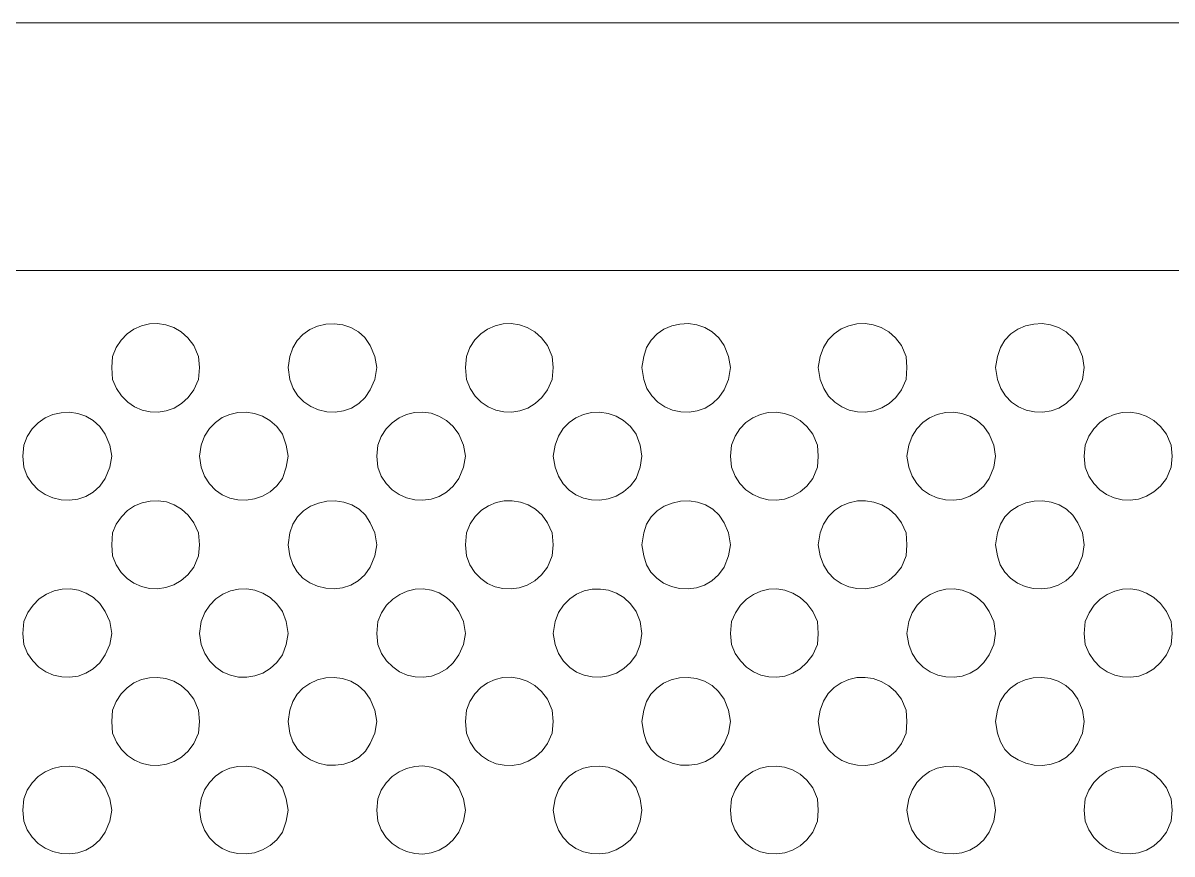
# Model space of a CAD drawing. Extents: x 0 to 242, y -13 to 199.
# Drawn here: x 53 to 85.79, y 167.15 to 190.87 of the extents above; entities that cross this region are included whole.
import ezdxf

# ---------------------------------------------------------------- set-up
doc = ezdxf.new("R2010")
doc.units = 0
doc.layers.add('GEOMETRY', color=7, linetype='Continuous')

msp = doc.modelspace()

# ---------------------------------------------------------------- linework, layer by layer
at = {"layer": 'GEOMETRY', "lineweight": 13}
msp.add_lwpolyline([(36.34, 190.868), (188.762, 190.868)], dxfattribs=at)
at = {"layer": 'GEOMETRY', "lineweight": 20}
msp.add_lwpolyline([(188.761, 31.382), (188.761, 183.803), (36.339, 183.803)], dxfattribs=at)
at = {"layer": 'GEOMETRY', "lineweight": 13}
for points in [[(58.036, 181.035), (58.009, 181.351), (57.877, 181.668), (57.709, 181.886), (57.516, 182.056), (57.303, 182.179), (57.076, 182.257), (56.843, 182.29), (56.61, 182.279), (56.382, 182.226), (56.167, 182.131), (55.97, 181.995), (55.799, 181.819), (55.659, 181.604), (55.557, 181.351), (55.531, 181.035), (55.557, 180.691), (55.667, 180.44), (55.813, 180.226), (55.988, 180.052), (56.186, 179.917), (56.4, 179.822), (56.626, 179.77), (56.857, 179.762), (57.087, 179.797), (57.31, 179.878), (57.52, 180.005), (57.711, 180.18), (57.877, 180.403), (58.009, 180.691), (58.036, 181.035)], [(63.096, 181.035), (63.043, 181.351), (62.911, 181.668), (62.758, 181.889), (62.571, 182.059), (62.357, 182.182), (62.126, 182.257), (61.885, 182.287), (61.643, 182.273), (61.408, 182.217), (61.187, 182.12), (60.99, 181.983), (60.824, 181.809), (60.698, 181.598), (60.619, 181.351), (60.566, 181.035), (60.619, 180.691), (60.71, 180.441), (60.845, 180.229), (61.016, 180.054), (61.217, 179.92), (61.438, 179.826), (61.672, 179.773), (61.911, 179.764), (62.148, 179.799), (62.374, 179.879), (62.582, 180.006), (62.764, 180.18), (62.911, 180.403), (63.043, 180.691), (63.096, 181.035)], [(68.132, 181.035), (68.105, 181.351), (67.974, 181.668), (67.802, 181.886), (67.606, 182.057), (67.392, 182.181), (67.166, 182.259), (66.933, 182.293), (66.701, 182.283), (66.475, 182.23), (66.261, 182.134), (66.066, 181.998), (65.896, 181.822), (65.756, 181.606), (65.654, 181.351), (65.628, 181.035), (65.654, 180.691), (65.762, 180.438), (65.907, 180.223), (66.081, 180.047), (66.279, 179.913), (66.494, 179.819), (66.721, 179.769), (66.952, 179.761), (67.183, 179.797), (67.407, 179.879), (67.617, 180.007), (67.808, 180.181), (67.974, 180.403), (68.105, 180.691), (68.132, 181.035)], [(73.194, 181.035), (73.14, 181.351), (73.008, 181.668), (72.858, 181.886), (72.673, 182.056), (72.462, 182.179), (72.232, 182.256), (71.992, 182.289), (71.751, 182.278), (71.515, 182.224), (71.294, 182.128), (71.095, 181.993), (70.927, 181.817), (70.797, 181.603), (70.715, 181.351), (70.663, 181.035), (70.715, 180.691), (70.808, 180.439), (70.945, 180.224), (71.117, 180.049), (71.317, 179.915), (71.538, 179.822), (71.772, 179.771), (72.01, 179.763), (72.246, 179.799), (72.472, 179.88), (72.679, 180.008), (72.86, 180.182), (73.008, 180.403), (73.14, 180.691), (73.194, 181.035)], [(78.228, 181.035), (78.202, 181.351), (78.07, 181.668), (77.905, 181.883), (77.712, 182.052), (77.497, 182.176), (77.269, 182.255), (77.033, 182.29), (76.797, 182.281), (76.567, 182.23), (76.35, 182.136), (76.153, 182.001), (75.983, 181.824), (75.846, 181.608), (75.749, 181.351), (75.698, 181.035), (75.749, 180.693), (75.852, 180.439), (75.993, 180.223), (76.167, 180.048), (76.366, 179.913), (76.584, 179.821), (76.813, 179.77), (77.048, 179.763), (77.282, 179.8), (77.508, 179.882), (77.719, 180.009), (77.909, 180.183), (78.07, 180.403), (78.202, 180.693), (78.228, 181.035)], [(83.289, 181.035), (83.237, 181.351), (83.105, 181.668), (82.954, 181.886), (82.768, 182.056), (82.557, 182.179), (82.327, 182.256), (82.088, 182.289), (81.846, 182.278), (81.611, 182.224), (81.39, 182.129), (81.191, 181.993), (81.024, 181.817), (80.894, 181.603), (80.812, 181.351), (80.759, 181.035), (80.812, 180.693), (80.904, 180.44), (81.04, 180.226), (81.212, 180.051), (81.412, 179.916), (81.633, 179.823), (81.867, 179.771), (82.105, 179.763), (82.342, 179.799), (82.567, 179.881), (82.775, 180.008), (82.957, 180.182), (83.105, 180.403), (83.237, 180.693), (83.289, 181.035)], [(55.531, 178.505), (55.477, 178.821), (55.346, 179.138), (55.19, 179.357), (55.003, 179.527), (54.792, 179.65), (54.564, 179.727), (54.328, 179.759), (54.089, 179.746), (53.856, 179.692), (53.635, 179.596), (53.435, 179.459), (53.261, 179.284), (53.123, 179.071), (53.027, 178.821), (53, 178.505), (53.027, 178.189), (53.124, 177.939), (53.262, 177.726), (53.435, 177.55), (53.636, 177.413), (53.856, 177.317), (54.089, 177.262), (54.327, 177.25), (54.564, 177.282), (54.791, 177.359), (55.002, 177.482), (55.19, 177.653), (55.346, 177.872), (55.477, 178.189), (55.531, 178.505)], [(60.566, 178.505), (60.512, 178.821), (60.408, 179.138), (60.242, 179.353), (60.049, 179.522), (59.834, 179.646), (59.606, 179.725), (59.371, 179.76), (59.135, 179.752), (58.905, 179.7), (58.688, 179.607), (58.492, 179.471), (58.321, 179.295), (58.184, 179.078), (58.087, 178.821), (58.036, 178.505), (58.087, 178.189), (58.184, 177.933), (58.321, 177.716), (58.491, 177.539), (58.688, 177.404), (58.905, 177.31), (59.135, 177.259), (59.371, 177.25), (59.607, 177.285), (59.835, 177.364), (60.05, 177.488), (60.243, 177.657), (60.408, 177.872), (60.512, 178.189), (60.566, 178.505)], [(65.628, 178.505), (65.576, 178.821), (65.443, 179.138), (65.277, 179.357), (65.085, 179.528), (64.873, 179.652), (64.646, 179.729), (64.412, 179.761), (64.178, 179.749), (63.949, 179.695), (63.733, 179.598), (63.536, 179.462), (63.364, 179.286), (63.224, 179.072), (63.123, 178.821), (63.097, 178.505), (63.123, 178.189), (63.223, 177.938), (63.363, 177.724), (63.535, 177.548), (63.733, 177.412), (63.95, 177.315), (64.179, 177.261), (64.414, 177.249), (64.648, 177.281), (64.874, 177.358), (65.087, 177.482), (65.278, 177.653), (65.443, 177.872), (65.576, 178.189), (65.628, 178.505)], [(70.663, 178.505), (70.61, 178.821), (70.505, 179.138), (70.336, 179.353), (70.141, 179.522), (69.926, 179.645), (69.697, 179.724), (69.462, 179.759), (69.227, 179.75), (68.998, 179.698), (68.782, 179.605), (68.586, 179.469), (68.417, 179.293), (68.281, 179.077), (68.184, 178.821), (68.132, 178.505), (68.184, 178.189), (68.281, 177.933), (68.417, 177.717), (68.587, 177.54), (68.783, 177.405), (68.999, 177.311), (69.227, 177.26), (69.463, 177.251), (69.698, 177.286), (69.926, 177.365), (70.141, 177.488), (70.336, 177.657), (70.505, 177.872), (70.61, 178.189), (70.663, 178.505)], [(75.698, 178.505), (75.671, 178.821), (75.539, 179.138), (75.371, 179.355), (75.177, 179.525), (74.964, 179.649), (74.738, 179.726), (74.505, 179.759), (74.272, 179.748), (74.045, 179.695), (73.83, 179.6), (73.634, 179.464), (73.462, 179.288), (73.322, 179.073), (73.219, 178.821), (73.194, 178.505), (73.219, 178.189), (73.322, 177.937), (73.462, 177.722), (73.633, 177.546), (73.83, 177.41), (74.045, 177.315), (74.272, 177.261), (74.505, 177.251), (74.738, 177.284), (74.964, 177.361), (75.177, 177.485), (75.371, 177.654), (75.539, 177.872), (75.671, 178.189), (75.698, 178.505)], [(80.759, 178.504), (80.706, 178.821), (80.575, 179.138), (80.42, 179.355), (80.233, 179.525), (80.024, 179.648), (79.798, 179.726), (79.562, 179.759), (79.326, 179.749), (79.094, 179.696), (78.876, 179.601), (78.678, 179.465), (78.508, 179.289), (78.373, 179.074), (78.281, 178.821), (78.229, 178.504), (78.281, 178.189), (78.373, 177.936), (78.507, 177.722), (78.677, 177.546), (78.875, 177.41), (79.094, 177.315), (79.325, 177.261), (79.562, 177.251), (79.798, 177.284), (80.024, 177.361), (80.234, 177.485), (80.42, 177.655), (80.575, 177.872), (80.706, 178.189), (80.759, 178.504)], [(85.794, 178.504), (85.768, 178.821), (85.636, 179.138), (85.467, 179.356), (85.273, 179.526), (85.06, 179.649), (84.834, 179.727), (84.601, 179.76), (84.369, 179.749), (84.142, 179.696), (83.927, 179.6), (83.731, 179.464), (83.56, 179.289), (83.419, 179.074), (83.316, 178.821), (83.289, 178.504), (83.316, 178.189), (83.419, 177.937), (83.559, 177.722), (83.731, 177.546), (83.927, 177.41), (84.142, 177.315), (84.369, 177.261), (84.602, 177.25), (84.835, 177.283), (85.061, 177.361), (85.274, 177.485), (85.467, 177.655), (85.636, 177.872), (85.768, 178.189), (85.794, 178.504)], [(58.036, 175.975), (58.009, 176.317), (57.877, 176.608), (57.715, 176.824), (57.526, 176.995), (57.316, 177.119), (57.093, 177.199), (56.861, 177.234), (56.628, 177.227), (56.4, 177.177), (56.183, 177.085), (55.984, 176.952), (55.809, 176.779), (55.664, 176.567), (55.557, 176.317), (55.531, 175.975), (55.557, 175.658), (55.66, 175.406), (55.8, 175.191), (55.972, 175.015), (56.168, 174.88), (56.383, 174.784), (56.61, 174.731), (56.842, 174.721), (57.075, 174.754), (57.301, 174.831), (57.514, 174.955), (57.708, 175.124), (57.877, 175.342), (58.009, 175.658), (58.036, 175.975)], [(63.096, 175.975), (63.043, 176.317), (62.911, 176.608), (62.771, 176.825), (62.592, 176.994), (62.383, 177.117), (62.155, 177.195), (61.914, 177.229), (61.669, 177.22), (61.431, 177.168), (61.206, 177.076), (61.003, 176.943), (60.833, 176.772), (60.702, 176.563), (60.619, 176.317), (60.566, 175.975), (60.619, 175.658), (60.698, 175.412), (60.824, 175.202), (60.99, 175.027), (61.187, 174.891), (61.406, 174.793), (61.641, 174.737), (61.883, 174.723), (62.123, 174.752), (62.354, 174.828), (62.568, 174.95), (62.756, 175.121), (62.911, 175.342), (63.043, 175.658), (63.096, 175.975)], [(68.132, 175.975), (68.105, 176.317), (67.974, 176.608), (67.814, 176.821), (67.627, 176.99), (67.418, 177.115), (67.195, 177.197), (66.964, 177.235), (66.73, 177.23), (66.502, 177.182), (66.284, 177.093), (66.084, 176.961), (65.908, 176.787), (65.762, 176.573), (65.654, 176.317), (65.628, 175.975), (65.654, 175.658), (65.756, 175.404), (65.896, 175.189), (66.066, 175.012), (66.261, 174.876), (66.474, 174.781), (66.699, 174.727), (66.931, 174.717), (67.163, 174.75), (67.39, 174.829), (67.604, 174.953), (67.801, 175.124), (67.974, 175.342), (68.105, 175.658), (68.132, 175.975)], [(73.194, 175.975), (73.14, 176.317), (73.008, 176.608), (72.868, 176.825), (72.689, 176.994), (72.481, 177.118), (72.252, 177.196), (72.01, 177.23), (71.766, 177.221), (71.526, 177.169), (71.301, 177.077), (71.098, 176.945), (70.927, 176.773), (70.796, 176.563), (70.715, 176.317), (70.663, 175.975), (70.715, 175.658), (70.796, 175.41), (70.923, 175.199), (71.089, 175.024), (71.285, 174.887), (71.505, 174.79), (71.739, 174.734), (71.98, 174.721), (72.22, 174.752), (72.451, 174.828), (72.664, 174.95), (72.853, 175.121), (73.008, 175.342), (73.14, 175.658), (73.194, 175.975)], [(78.228, 175.975), (78.202, 176.317), (78.07, 176.608), (77.911, 176.823), (77.722, 176.992), (77.511, 177.117), (77.285, 177.197), (77.05, 177.234), (76.814, 177.228), (76.583, 177.179), (76.364, 177.089), (76.164, 176.957), (75.991, 176.784), (75.85, 176.57), (75.749, 176.317), (75.698, 175.975), (75.749, 175.658), (75.847, 175.402), (75.984, 175.185), (76.155, 175.009), (76.351, 174.873), (76.567, 174.78), (76.796, 174.728), (77.032, 174.72), (77.267, 174.754), (77.495, 174.834), (77.709, 174.957), (77.903, 175.127), (78.07, 175.342), (78.202, 175.658), (78.228, 175.975)], [(83.289, 175.975), (83.237, 176.317), (83.105, 176.608), (82.963, 176.825), (82.784, 176.994), (82.576, 177.118), (82.347, 177.196), (82.106, 177.23), (81.862, 177.221), (81.623, 177.17), (81.399, 177.077), (81.196, 176.945), (81.025, 176.773), (80.894, 176.564), (80.812, 176.317), (80.759, 175.975), (80.812, 175.658), (80.892, 175.41), (81.02, 175.199), (81.185, 175.024), (81.382, 174.887), (81.601, 174.79), (81.835, 174.734), (82.076, 174.721), (82.316, 174.752), (82.546, 174.828), (82.76, 174.95), (82.949, 175.121), (83.105, 175.342), (83.237, 175.658), (83.289, 175.975)], [(55.531, 173.444), (55.477, 173.788), (55.346, 174.077), (55.194, 174.298), (55.011, 174.471), (54.806, 174.599), (54.584, 174.681), (54.353, 174.718), (54.119, 174.711), (53.888, 174.66), (53.668, 174.568), (53.465, 174.433), (53.286, 174.258), (53.138, 174.042), (53.027, 173.788), (53, 173.444), (53.027, 173.129), (53.133, 172.878), (53.278, 172.665), (53.454, 172.489), (53.655, 172.353), (53.875, 172.258), (54.105, 172.205), (54.34, 172.195), (54.573, 172.23), (54.796, 172.31), (55.004, 172.438), (55.19, 172.613), (55.346, 172.839), (55.477, 173.129), (55.531, 173.444)], [(60.566, 173.445), (60.512, 173.788), (60.408, 174.077), (60.246, 174.297), (60.056, 174.471), (59.845, 174.598), (59.619, 174.679), (59.386, 174.716), (59.151, 174.709), (58.922, 174.659), (58.705, 174.567), (58.506, 174.433), (58.332, 174.257), (58.19, 174.042), (58.087, 173.788), (58.036, 173.445), (58.087, 173.129), (58.19, 172.873), (58.331, 172.657), (58.505, 172.482), (58.704, 172.347), (58.921, 172.254), (59.151, 172.204), (59.386, 172.197), (59.619, 172.234), (59.845, 172.316), (60.056, 172.443), (60.246, 172.617), (60.408, 172.839), (60.512, 173.129), (60.566, 173.445)], [(65.628, 173.445), (65.576, 173.788), (65.443, 174.077), (65.279, 174.301), (65.09, 174.477), (64.88, 174.604), (64.657, 174.684), (64.426, 174.719), (64.194, 174.709), (63.967, 174.656), (63.751, 174.561), (63.553, 174.425), (63.378, 174.25), (63.232, 174.037), (63.123, 173.788), (63.097, 173.445), (63.123, 173.129), (63.231, 172.878), (63.376, 172.665), (63.551, 172.49), (63.75, 172.354), (63.967, 172.259), (64.195, 172.205), (64.428, 172.195), (64.659, 172.23), (64.882, 172.31), (65.092, 172.438), (65.281, 172.613), (65.443, 172.839), (65.576, 173.129), (65.628, 173.445)], [(70.663, 173.445), (70.61, 173.788), (70.505, 174.077), (70.341, 174.296), (70.15, 174.469), (69.939, 174.596), (69.713, 174.678), (69.48, 174.715), (69.246, 174.709), (69.018, 174.659), (68.801, 174.567), (68.603, 174.433), (68.43, 174.258), (68.288, 174.043), (68.184, 173.788), (68.132, 173.445), (68.184, 173.128), (68.288, 172.872), (68.43, 172.656), (68.603, 172.48), (68.801, 172.346), (69.018, 172.254), (69.246, 172.205), (69.48, 172.198), (69.713, 172.236), (69.939, 172.318), (70.15, 172.446), (70.341, 172.619), (70.505, 172.839), (70.61, 173.128), (70.663, 173.445)], [(75.698, 173.445), (75.671, 173.788), (75.539, 174.077), (75.372, 174.3), (75.18, 174.474), (74.97, 174.601), (74.747, 174.682), (74.518, 174.717), (74.288, 174.708), (74.063, 174.656), (73.849, 174.563), (73.651, 174.428), (73.477, 174.253), (73.331, 174.039), (73.219, 173.788), (73.194, 173.445), (73.219, 173.128), (73.33, 172.876), (73.475, 172.662), (73.65, 172.486), (73.847, 172.351), (74.062, 172.257), (74.287, 172.205), (74.518, 172.196), (74.748, 172.232), (74.971, 172.313), (75.181, 172.44), (75.372, 172.615), (75.539, 172.839), (75.671, 173.128), (75.698, 173.445)], [(80.759, 173.445), (80.706, 173.788), (80.575, 174.077), (80.421, 174.299), (80.237, 174.474), (80.03, 174.601), (79.807, 174.681), (79.575, 174.717), (79.34, 174.708), (79.111, 174.657), (78.893, 174.563), (78.694, 174.428), (78.521, 174.253), (78.381, 174.039), (78.281, 173.788), (78.229, 173.445), (78.281, 173.128), (78.38, 172.875), (78.52, 172.661), (78.693, 172.486), (78.892, 172.351), (79.11, 172.257), (79.34, 172.205), (79.575, 172.196), (79.807, 172.232), (80.03, 172.313), (80.238, 172.44), (80.421, 172.614), (80.575, 172.838), (80.706, 173.128), (80.759, 173.445)], [(85.794, 173.445), (85.768, 173.788), (85.636, 174.077), (85.469, 174.3), (85.277, 174.474), (85.067, 174.601), (84.844, 174.682), (84.615, 174.717), (84.384, 174.708), (84.159, 174.656), (83.944, 174.562), (83.747, 174.427), (83.572, 174.252), (83.427, 174.039), (83.316, 173.788), (83.289, 173.445), (83.316, 173.128), (83.426, 172.876), (83.572, 172.662), (83.746, 172.487), (83.944, 172.352), (84.158, 172.257), (84.384, 172.205), (84.614, 172.196), (84.844, 172.231), (85.067, 172.312), (85.278, 172.439), (85.469, 172.614), (85.636, 172.838), (85.768, 173.128), (85.794, 173.445)], [(58.036, 170.939), (58.009, 171.256), (57.877, 171.573), (57.708, 171.79), (57.514, 171.959), (57.301, 172.082), (57.075, 172.16), (56.842, 172.193), (56.609, 172.182), (56.382, 172.129), (56.167, 172.034), (55.971, 171.898), (55.8, 171.723), (55.659, 171.508), (55.557, 171.256), (55.531, 170.939), (55.557, 170.597), (55.665, 170.346), (55.81, 170.134), (55.985, 169.961), (56.184, 169.829), (56.401, 169.737), (56.629, 169.687), (56.861, 169.679), (57.093, 169.715), (57.316, 169.795), (57.526, 169.92), (57.715, 170.09), (57.877, 170.307), (58.009, 170.597), (58.036, 170.939)], [(63.096, 170.939), (63.043, 171.256), (62.911, 171.573), (62.757, 171.793), (62.568, 171.964), (62.354, 172.086), (62.123, 172.161), (61.882, 172.191), (61.64, 172.177), (61.405, 172.12), (61.185, 172.023), (60.989, 171.886), (60.823, 171.712), (60.698, 171.501), (60.619, 171.256), (60.566, 170.939), (60.619, 170.597), (60.702, 170.351), (60.834, 170.141), (61.005, 169.97), (61.207, 169.837), (61.432, 169.745), (61.671, 169.693), (61.915, 169.684), (62.155, 169.718), (62.384, 169.796), (62.592, 169.92), (62.771, 170.089), (62.911, 170.307), (63.043, 170.597), (63.096, 170.939)], [(68.132, 170.939), (68.105, 171.256), (67.974, 171.573), (67.801, 171.791), (67.604, 171.961), (67.39, 172.085), (67.163, 172.163), (66.931, 172.197), (66.699, 172.186), (66.473, 172.133), (66.26, 172.038), (66.065, 171.901), (65.895, 171.725), (65.756, 171.509), (65.654, 171.256), (65.628, 170.939), (65.654, 170.597), (65.763, 170.341), (65.908, 170.126), (66.084, 169.953), (66.285, 169.821), (66.502, 169.731), (66.731, 169.684), (66.964, 169.679), (67.195, 169.717), (67.418, 169.799), (67.627, 169.924), (67.814, 170.093), (67.974, 170.307), (68.105, 170.597), (68.132, 170.939)], [(73.194, 170.939), (73.14, 171.256), (73.008, 171.573), (72.853, 171.793), (72.665, 171.964), (72.451, 172.086), (72.22, 172.162), (71.98, 172.193), (71.739, 172.18), (71.504, 172.124), (71.284, 172.027), (71.088, 171.89), (70.922, 171.715), (70.795, 171.503), (70.715, 171.256), (70.663, 170.939), (70.715, 170.597), (70.797, 170.35), (70.928, 170.14), (71.099, 169.969), (71.301, 169.836), (71.527, 169.744), (71.766, 169.693), (72.011, 169.684), (72.252, 169.718), (72.481, 169.796), (72.689, 169.92), (72.868, 170.089), (73.008, 170.307), (73.14, 170.597), (73.194, 170.939)], [(78.228, 170.939), (78.202, 171.256), (78.07, 171.573), (77.903, 171.788), (77.709, 171.957), (77.495, 172.08), (77.267, 172.159), (77.032, 172.194), (76.796, 172.186), (76.567, 172.134), (76.351, 172.04), (76.154, 171.905), (75.984, 171.729), (75.847, 171.512), (75.749, 171.256), (75.698, 170.939), (75.749, 170.597), (75.851, 170.343), (75.992, 170.129), (76.166, 169.956), (76.366, 169.824), (76.585, 169.734), (76.816, 169.685), (77.052, 169.679), (77.286, 169.717), (77.512, 169.798), (77.723, 169.923), (77.911, 170.092), (78.07, 170.307), (78.202, 170.597), (78.228, 170.939)], [(83.289, 170.939), (83.237, 171.256), (83.105, 171.573), (82.949, 171.793), (82.76, 171.964), (82.547, 172.086), (82.316, 172.162), (82.076, 172.193), (81.835, 172.179), (81.601, 172.123), (81.381, 172.026), (81.185, 171.89), (81.019, 171.715), (80.892, 171.503), (80.812, 171.256), (80.759, 170.939), (80.812, 170.597), (80.895, 170.35), (81.026, 170.14), (81.197, 169.968), (81.399, 169.836), (81.624, 169.744), (81.863, 169.692), (82.106, 169.683), (82.347, 169.717), (82.576, 169.796), (82.784, 169.919), (82.963, 170.089), (83.105, 170.307), (83.237, 170.597), (83.289, 170.939)], [(55.531, 168.408), (55.477, 168.724), (55.346, 169.041), (55.19, 169.261), (55.002, 169.432), (54.791, 169.555), (54.564, 169.632), (54.327, 169.664), (54.089, 169.651), (53.856, 169.597), (53.635, 169.5), (53.435, 169.364), (53.262, 169.188), (53.124, 168.975), (53.027, 168.724), (53, 168.408), (53.027, 168.092), (53.123, 167.843), (53.261, 167.63), (53.435, 167.454), (53.635, 167.318), (53.856, 167.222), (54.089, 167.167), (54.328, 167.155), (54.564, 167.187), (54.792, 167.263), (55.003, 167.386), (55.19, 167.556), (55.346, 167.775), (55.477, 168.092), (55.531, 168.408)], [(60.566, 168.408), (60.512, 168.724), (60.408, 169.04), (60.243, 169.256), (60.049, 169.425), (59.835, 169.549), (59.607, 169.628), (59.371, 169.663), (59.135, 169.655), (58.905, 169.603), (58.688, 169.51), (58.491, 169.374), (58.321, 169.198), (58.184, 168.981), (58.087, 168.724), (58.036, 168.408), (58.087, 168.092), (58.184, 167.836), (58.32, 167.619), (58.491, 167.443), (58.688, 167.308), (58.905, 167.214), (59.135, 167.163), (59.371, 167.154), (59.607, 167.189), (59.836, 167.268), (60.05, 167.392), (60.243, 167.561), (60.408, 167.775), (60.512, 168.092), (60.566, 168.408)], [(65.628, 168.408), (65.576, 168.724), (65.443, 169.04), (65.278, 169.26), (65.087, 169.431), (64.874, 169.555), (64.648, 169.632), (64.414, 169.665), (64.179, 169.653), (63.95, 169.598), (63.733, 169.502), (63.535, 169.365), (63.363, 169.189), (63.223, 168.975), (63.123, 168.724), (63.097, 168.408), (63.123, 168.092), (63.223, 167.842), (63.363, 167.628), (63.535, 167.452), (63.733, 167.316), (63.95, 167.22), (64.179, 167.165), (64.414, 167.153), (64.648, 167.185), (64.874, 167.263), (65.087, 167.386), (65.278, 167.556), (65.443, 167.775), (65.576, 168.092), (65.628, 168.408)], [(70.663, 168.408), (70.61, 168.724), (70.505, 169.04), (70.336, 169.256), (70.141, 169.425), (69.926, 169.548), (69.698, 169.627), (69.463, 169.662), (69.227, 169.653), (68.999, 169.602), (68.783, 169.508), (68.587, 169.373), (68.417, 169.197), (68.281, 168.981), (68.184, 168.724), (68.132, 168.408), (68.184, 168.092), (68.281, 167.837), (68.417, 167.62), (68.587, 167.444), (68.783, 167.309), (68.998, 167.216), (69.227, 167.164), (69.463, 167.155), (69.698, 167.19), (69.926, 167.269), (70.141, 167.392), (70.337, 167.561), (70.505, 167.775), (70.61, 168.092), (70.663, 168.408)], [(75.698, 168.408), (75.671, 168.724), (75.539, 169.04), (75.371, 169.258), (75.177, 169.428), (74.964, 169.552), (74.738, 169.63), (74.505, 169.663), (74.272, 169.652), (74.045, 169.599), (73.83, 169.503), (73.633, 169.367), (73.462, 169.192), (73.322, 168.977), (73.219, 168.724), (73.194, 168.408), (73.219, 168.092), (73.321, 167.84), (73.461, 167.626), (73.633, 167.45), (73.829, 167.315), (74.045, 167.219), (74.272, 167.166), (74.506, 167.155), (74.739, 167.188), (74.965, 167.266), (75.178, 167.389), (75.372, 167.558), (75.539, 167.775), (75.671, 168.092), (75.698, 168.408)], [(80.759, 168.408), (80.706, 168.724), (80.575, 169.04), (80.42, 169.258), (80.234, 169.428), (80.024, 169.552), (79.798, 169.629), (79.562, 169.663), (79.325, 169.652), (79.094, 169.599), (78.875, 169.504), (78.678, 169.368), (78.508, 169.192), (78.373, 168.978), (78.281, 168.724), (78.229, 168.408), (78.281, 168.092), (78.372, 167.84), (78.507, 167.625), (78.677, 167.449), (78.875, 167.313), (79.094, 167.218), (79.325, 167.165), (79.562, 167.155), (79.798, 167.188), (80.024, 167.266), (80.234, 167.389), (80.42, 167.558), (80.575, 167.775), (80.706, 168.092), (80.759, 168.408)], [(85.794, 168.408), (85.768, 168.724), (85.636, 169.04), (85.467, 169.258), (85.274, 169.429), (85.061, 169.552), (84.835, 169.63), (84.602, 169.663), (84.369, 169.652), (84.142, 169.599), (83.927, 169.504), (83.731, 169.368), (83.559, 169.192), (83.419, 168.977), (83.316, 168.724), (83.289, 168.408), (83.316, 168.092), (83.418, 167.84), (83.558, 167.626), (83.73, 167.45), (83.926, 167.314), (84.141, 167.219), (84.369, 167.166), (84.602, 167.155), (84.835, 167.188), (85.061, 167.265), (85.274, 167.389), (85.468, 167.558), (85.636, 167.775), (85.768, 168.092), (85.794, 168.408)]]:
    msp.add_lwpolyline(points, close=True, dxfattribs=at)

doc.saveas('drawing.dxf')
